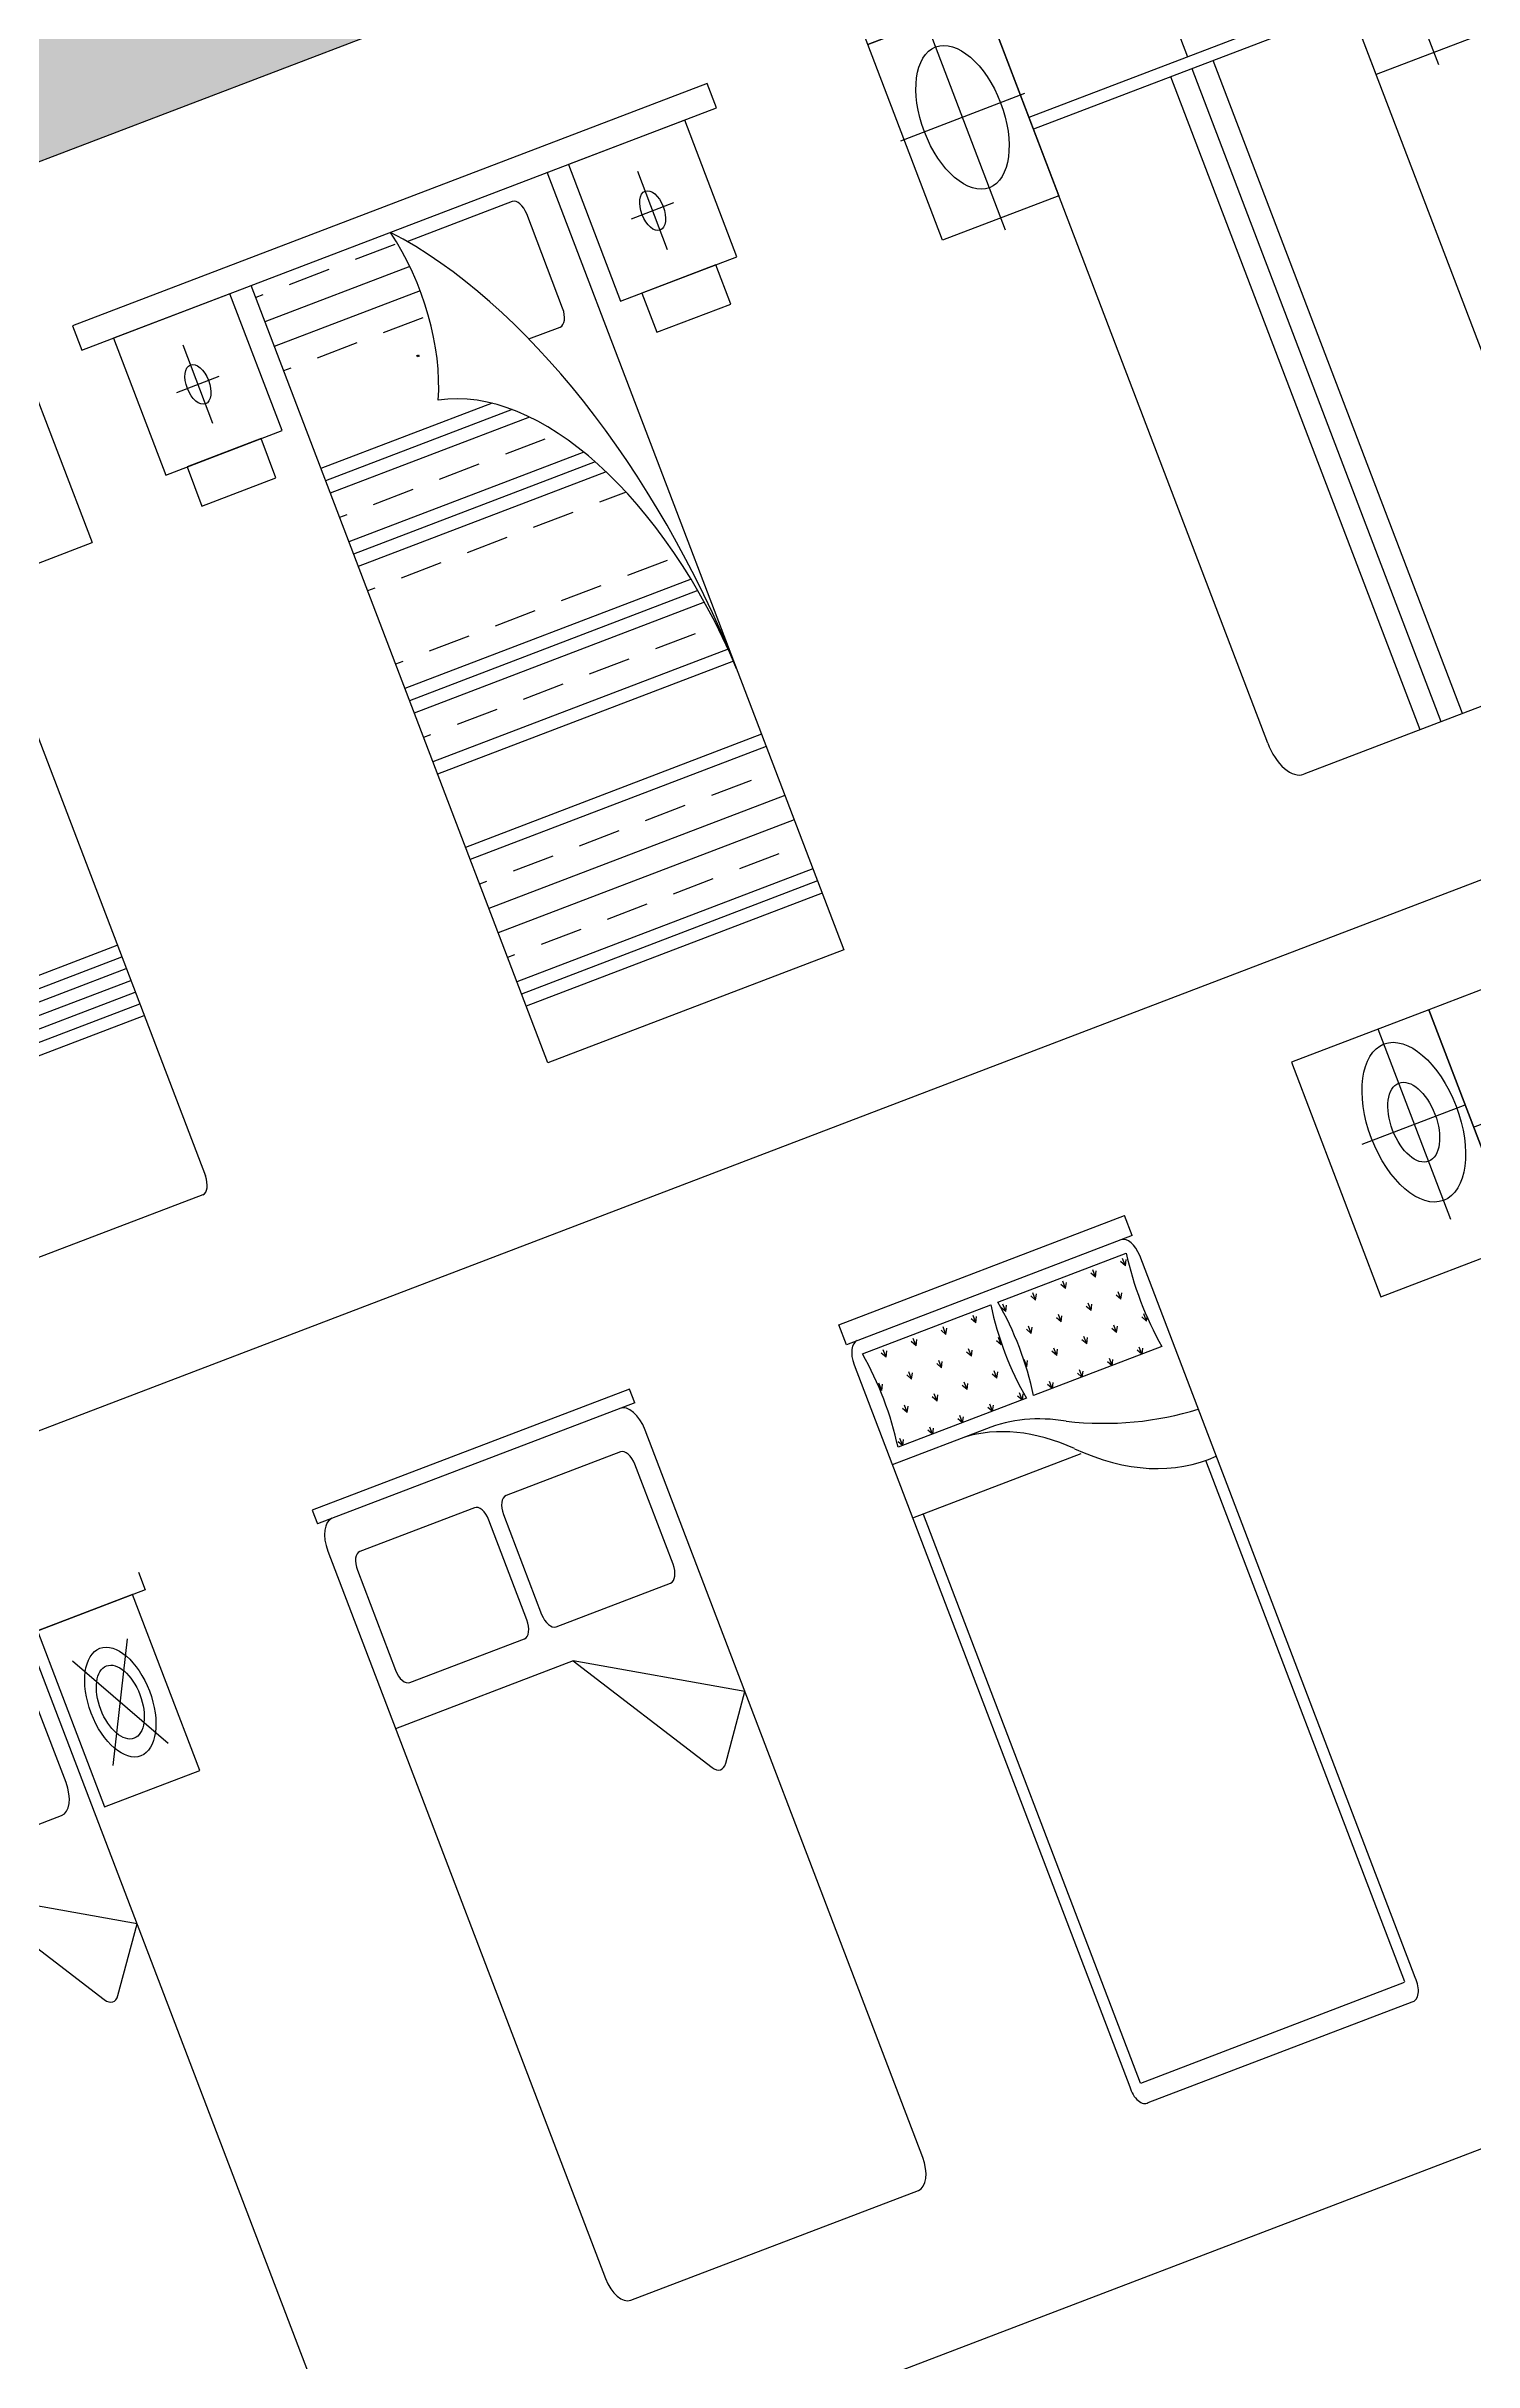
# Model space of a CAD drawing. Header units: inches. Extents: x -5597760 to 21122418, y -37133 to 23298423.
# Drawn here: x 9387411 to 11280132, y 18353112 to 21422002 of the extents above; entities that cross this region are included whole.
import ezdxf

# ---------------------------------------------------------------- set-up
doc = ezdxf.new("R2010")
doc.units = ezdxf.units.IN
doc.header["$MEASUREMENT"] = 0
doc.layers.add('www.cad-blocks.net', color=7, linetype='Continuous')
doc.styles.add('163', font='SimSun.ttf', dxfattribs={"width": 0.99})

# ---------------------------------------------------------------- blocks, each defined once
blk = doc.blocks.new('A$C50CC761E')
for p, q in [((0, 2), (0, 0.04)), ((0, 2), (1.5, 2)), ((1.5, 2), (1.5, 0.04)), ((0, 1.96), (1.5, 1.96)), ((0, 1.95), (1.5, 1.95)), ((0, 0.63), (1.5, 0.63)), ((0, 0.6), (1.5, 0.6)), ((0, 0.57), (1.5, 0.57)), ((0, 0.54), (1.5, 0.54)), ((0, 0.51), (1.5, 0.51)), ((0, 0.48), (1.5, 0.48)), ((0, 0.45), (1.5, 0.45)), ((1.46, 0), (0.04, 0))]:
    blk.add_line(p, q)
at = {"ltscale": 250}
for p, q in [((1.5, 2), (2.0303, 2)), ((2.0303, 2), (2.0303, 1.5501)), ((1.763, 1.8176), (1.763, 1.9295)), ((1.613, 1.7795), (1.7249, 1.7795)), ((1.8011, 1.7795), (1.913, 1.7795)), ((1.763, 1.6295), (1.763, 1.7414)), ((1.5, 1.5501), (2.0303, 1.5501))]:
    blk.add_line(p, q, dxfattribs=at)
for radius in [0.12, 0.0381]:
    blk.add_circle((1.763, 1.7795), radius, dxfattribs=at)
for centre, radius, start, end in [((0.3894, 5.1577), 3.2899, 265.4501, 274.5499), ((-0.4158, 1.744), 0.5605, 346.15, 13.85), ((0.1321, 1.5916), 0.3789, 4.7708, 46.8165), ((0.1321, 1.5916), 0.4089, 4.1373, 42.5614), ((0.1321, 1.5916), 0.4389, 3.5318, 39.1874), ((0.1321, 1.5916), 0.4689, 2.9489, 36.4321), ((1.1324, 1.744), 0.5004, 164.4468, 195.5532), ((1.1357, 5.1577), 3.2899, 265.4501, 274.5499), ((0.3306, 1.744), 0.5605, 346.15, 13.85), ((0.8784, 1.5916), 0.3789, 4.7708, 46.8165), ((0.8784, 1.5916), 0.4089, 4.1373, 42.5614), ((0.8784, 1.5916), 0.4389, 3.5318, 39.1874), ((0.8784, 1.5916), 0.4689, 2.9489, 36.4321), ((1.8788, 1.744), 0.5004, 164.4468, 195.5532), ((0.3894, -0.4129), 2.0395, 82.6483, 97.3517), ((1.1357, -0.4129), 2.0395, 82.6483, 97.3517), ((1.0573, -0.0269), 1.4879, 72.6898, 135.2822), ((1.6044, 0.9359), 0.4695, 102.8515, 161.769), ((0.6316, 0.0846), 1.1287, 62.1724, 124.0295), ((0.04, 0.04), 0.04, 180, 270), ((1.46, 0.04), 0.04, 270, 0)]:
    blk.add_arc(centre, radius, start, end)
blk = doc.blocks.new('A$C58A03583')
at = {"linetype": 'ByBlock', "lineweight": -2}
for p, q in [((3, 2.0501), (0, 2.0501)), ((0, 2.0501), (0, 1.988)), ((3, 1.988), (3, 2.0501)), ((0, 1.988), (3, 1.988)), ((0.7, 1.988), (0.15, 1.988)), ((0.15, 1.988), (0.15, 1.638)), ((0.7, 1.638), (0.7, 1.988)), ((0.8, 0), (0.8, 1.988)), ((0.8335, 1.9575), (0.8, 1.9575)), ((1.146, 1.9575), (0.9585, 1.9575)), ((1.4585, 1.9575), (1.271, 1.9575)), ((2.01, 1.953), (1.512, 1.953)), ((2.2, 1.99), (2.2, 0)), ((2.85, 1.988), (2.3, 1.988)), ((2.3, 1.988), (2.3, 1.638)), ((2.85, 1.638), (2.85, 1.988)), ((0.425, 1.713), (0.425, 1.913)), ((1.4849, 1.895), (0.8, 1.895)), ((2.05, 1.672), (2.05, 1.913)), ((2.575, 1.713), (2.575, 1.913)), ((1.4893, 1.8325), (0.8, 1.8325)), ((0.325, 1.813), (0.525, 1.813)), ((2.475, 1.813), (2.675, 1.813)), ((0.8335, 1.77), (0.8, 1.77)), ((1.146, 1.77), (0.9585, 1.77)), ((1.4585, 1.77), (1.271, 1.77)), ((0.15, 1.638), (0.7, 1.638)), ((0.6, 1.638), (0.25, 1.638)), ((0.25, 1.638), (0.25, 1.538)), ((0.6, 1.538), (0.6, 1.638)), ((1.8624, 1.632), (2.01, 1.632)), ((2.3, 1.638), (2.85, 1.638)), ((2.75, 1.638), (2.4, 1.638)), ((2.4, 1.638), (2.4, 1.538)), ((2.75, 1.538), (2.75, 1.638)), ((0.25, 1.538), (0.6, 1.538)), ((1.609, 1.52), (0.8, 1.52)), ((2.4, 1.538), (2.75, 1.538)), ((1.682, 1.4888), (0.8, 1.4888)), ((1.7413, 1.4575), (0.8, 1.4575)), ((0.8335, 1.395), (0.8, 1.395)), ((1.146, 1.395), (0.9585, 1.395)), ((1.4585, 1.395), (1.271, 1.395)), ((1.771, 1.395), (1.5835, 1.395)), ((1.9105, 1.3325), (0.8, 1.3325)), ((1.9424, 1.3013), (0.8, 1.3013)), ((1.9714, 1.27), (0.8, 1.27)), ((0.8335, 1.2075), (0.8, 1.2075)), ((1.146, 1.2075), (0.9585, 1.2075)), ((1.4585, 1.2075), (1.271, 1.2075)), ((1.771, 1.2075), (1.5835, 1.2075)), ((2.022, 1.2075), (1.896, 1.2075)), ((0.8335, 1.02), (0.8, 1.02)), ((1.146, 1.02), (0.9585, 1.02)), ((1.4585, 1.02), (1.271, 1.02)), ((1.771, 1.02), (1.5835, 1.02)), ((2.0835, 1.02), (1.896, 1.02)), ((2.1529, 0.9575), (0.8, 0.9575)), ((2.1629, 0.9263), (0.8, 0.9263)), ((2.1717, 0.895), (0.8, 0.895)), ((0.8335, 0.8325), (0.8, 0.8325)), ((1.146, 0.8325), (0.9585, 0.8325)), ((1.4585, 0.8325), (1.271, 0.8325)), ((1.771, 0.8325), (1.5835, 0.8325)), ((2.0835, 0.8325), (1.896, 0.8325)), ((2.1954, 0.77), (0.8, 0.77)), ((2.1986, 0.7388), (0.8, 0.7388)), ((2.2, 0.5513), (0.8, 0.5513)), ((2.2, 0.52), (0.8, 0.52)), ((0.8335, 0.4575), (0.8, 0.4575)), ((1.146, 0.4575), (0.9585, 0.4575)), ((1.4585, 0.4575), (1.271, 0.4575)), ((1.771, 0.4575), (1.5835, 0.4575)), ((2.0835, 0.4575), (1.896, 0.4575)), ((2.2, 0.395), (0.8, 0.395)), ((2.2, 0.3325), (0.8, 0.3325)), ((0.8335, 0.27), (0.8, 0.27)), ((1.146, 0.27), (0.9585, 0.27)), ((1.4585, 0.27), (1.271, 0.27)), ((1.771, 0.27), (1.5835, 0.27)), ((2.0835, 0.27), (1.896, 0.27)), ((2.2, 0.2075), (0.8, 0.2075)), ((2.2, 0.1763), (0.8, 0.1763)), ((2.2, 0.145), (0.8, 0.145)), ((2.2, 0), (0.8, 0))]:
    blk.add_line(p, q, dxfattribs=at)
for p, q in [((1.3739, 1.691), (1.3825, 1.691)), ((1.3739, 1.6872), (1.3739, 1.691)), ((1.3825, 1.6872), (1.3739, 1.6872)), ((1.3742, 1.6874), (1.3742, 1.6908)), ((1.3742, 1.6908), (1.3823, 1.6908)), ((1.3742, 1.6892), (1.3823, 1.6892)), ((1.3823, 1.6874), (1.3742, 1.6874)), ((1.3823, 1.6908), (1.3823, 1.6874)), ((1.3825, 1.691), (1.3825, 1.6872))]:
    blk.add_line(p, q)
for centre in [(0.425, 1.813), (2.575, 1.813)]:
    blk.add_circle(centre, 0.05, dxfattribs=at)
for centre, radius, start, end in [((1.0872, 1.8353), 0.4021, 319.2814, 22.3177), ((0.6493, 0.6645), 1.5517, 2.013, 58.5357), ((2.01, 1.913), 0.04, 0, 90), ((2.01, 1.672), 0.04, 270, 0), ((1.2845, 0.6621), 0.9172, 3.5567, 83.2725)]:
    blk.add_arc(centre, radius, start, end, dxfattribs=at)
at = {"style": '163', "width": 1}
for s, height, p in [('市场部：ivpmarket@service.netease.com  技术部：ivptech@service.netease.com', 0.000146, (1.3744, 1.6876)), ('园林景观在线     www.cylzx.com', 0.00029, (1.3751, 1.6895)), ('编辑部：ivpinfo@service.netease.com', 0.000209, (1.3758, 1.6881)), ('中国园林专业人士的网络交流平台', 0.000235, (1.3759, 1.6887)), ('〓', 0.000256, (1.3761, 1.6901)), ('网易 NetEase', 0.000409, (1.3766, 1.6901)), ('〓', 0.000256, (1.3803, 1.6901))]:
    blk.add_text(s, height=height, dxfattribs=at).set_placement(p)
blk = doc.blocks.new('A$C5C1F5B49')
for p, q in [((0, 2), (0, 2.0434)), ((0, 2), (2.6204, 2)), ((0.5102, 2), (0.0602, 2)), ((0.0602, 2), (0.0602, 1.55)), ((0.5102, 1.55), (0.5102, 2)), ((0.5602, 2), (0.5602, 0.07)), ((2.0602, 2), (0.5602, 2)), ((2.0602, 0.07), (2.0602, 2)), ((2.5602, 2), (2.1102, 2)), ((2.1102, 2), (2.1102, 1.55)), ((2.5602, 1.55), (2.5602, 2)), ((2.6204, 1.9984), (2.6204, 2.0434)), ((0.1574, 1.9028), (0.4225, 1.6377)), ((0.1602, 1.635), (0.4197, 1.9056)), ((1.2033, 1.9024), (0.7221, 1.9024)), ((1.919, 1.9024), (1.4378, 1.9024)), ((2.2074, 1.9028), (2.4725, 1.6377)), ((2.2102, 1.635), (2.4697, 1.9056)), ((0.6521, 1.8324), (0.6521, 1.6369)), ((1.2733, 1.6369), (1.2733, 1.8324)), ((1.3678, 1.8324), (1.3678, 1.6369)), ((1.989, 1.6369), (1.989, 1.8324)), ((0.0602, 1.55), (0.5102, 1.55)), ((0.7221, 1.5669), (1.2033, 1.5669)), ((1.4378, 1.5669), (1.919, 1.5669)), ((2.1102, 1.55), (2.5602, 1.55)), ((0.5602, 1.2611), (1.2132, 1.4737)), ((1.2066, 1.4637), (0.8154, 1.12)), ((1.3997, 1.4761), (1.2396, 1.4761)), ((1.3997, 1.4761), (1.805, 1.12)), ((2.0602, 1.2611), (1.3997, 1.4761)), ((0.7525, 1.1175), (0.5602, 1.2611)), ((1.868, 1.1175), (2.0602, 1.2611)), ((0.6302, 0), (1.9902, 0))]:
    blk.add_line(p, q)
for centre, radius in [((0.2899, 1.7703), 0.1375), ((2.3399, 1.7703), 0.1375), ((0.2899, 1.7703), 0.0925), ((2.3399, 1.7703), 0.0925)]:
    blk.add_circle(centre, radius)
for centre, radius, start, end in [((0.7221, 1.8324), 0.07, 90, 180), ((1.2033, 1.8324), 0.07, 0, 90), ((1.4378, 1.8324), 0.07, 90, 180), ((1.919, 1.8324), 0.07, 0, 90), ((0.7221, 1.6369), 0.07, 180, 270), ((1.2033, 1.6369), 0.07, 270, 0), ((1.4378, 1.6369), 0.07, 180, 270), ((1.919, 1.6369), 0.07, 270, 0), ((1.2396, 1.4261), 0.05, 90, 131.3042), ((1.2287, 1.4261), 0.05, 90, 108.034), ((0.7824, 1.1575), 0.05, 233.2421, 311.3042), ((1.838, 1.1575), 0.05, 228.6958, 306.7579), ((0.6302, 0.07), 0.07, 180, 270), ((1.9902, 0.07), 0.07, 270, 0)]:
    blk.add_arc(centre, radius, start, end)
blk = doc.blocks.new('A$C400A1C0B')
for p, q in [((1.5, 2.035), (0, 2.035)), ((0, 2.035), (0, 2)), ((1.5, 2), (0, 2)), ((1.5, 2), (1.5, 2.035)), ((0, 1.93), (0, 0.07)), ((0.6731, 1.9024), (0.1319, 1.9024)), ((1.364, 1.9024), (0.8228, 1.9024)), ((1.5, 0.07), (1.5, 1.93)), ((0.0919, 1.8624), (0.0919, 1.6069)), ((0.7131, 1.6069), (0.7131, 1.8624)), ((0.7828, 1.8624), (0.7828, 1.6069)), ((1.404, 1.6069), (1.404, 1.8624)), ((0.1319, 1.5669), (0.6731, 1.5669)), ((0.8228, 1.5669), (1.364, 1.5669)), ((0.8395, 1.4761), (0, 1.4761)), ((1.5, 1.2611), (0.8395, 1.4761)), ((0.8395, 1.4761), (1.2448, 1.12)), ((1.3078, 1.1175), (1.5, 1.2611)), ((0.07, 0), (1.43, 0))]:
    blk.add_line(p, q)
for centre, radius, start, end in [((0.07, 1.93), 0.07, 90, 180), ((1.43, 1.93), 0.07, 0, 90), ((0.1319, 1.8624), 0.04, 90, 180), ((0.6731, 1.8624), 0.04, 0, 90), ((0.8228, 1.8624), 0.04, 90, 180), ((1.364, 1.8624), 0.04, 0, 90), ((0.1319, 1.6069), 0.04, 180, 270), ((0.6731, 1.6069), 0.04, 270, 0), ((0.8228, 1.6069), 0.04, 180, 270), ((1.364, 1.6069), 0.04, 270, 0), ((1.2778, 1.1575), 0.05, 228.6958, 306.7579), ((0.07, 0.07), 0.07, 180, 270), ((1.43, 0.07), 0.07, 270, 0)]:
    blk.add_arc(centre, radius, start, end)
blk = doc.blocks.new('A$C12985229')
for p, q in [((0, 2, 0.6857), (1.3503, 2, 0.6857)), ((0, 1.9488, 0.6857), (0, 2, 0.6857)), ((1.3503, 1.9488, 0.6857), (1.3503, 2, 0.6857)), ((1.3503, 1.9488, 0.6857), (0, 1.9488, 0.6857)), ((0, 1.8976, 0.6857), (0, 0.0512, 0.6857)), ((0.0512, 1.9147, 0.6857), (0.6581, 1.9147, 0.6857)), ((0.1439, 1.8872, 0.6857), (0.1307, 1.9005, 0.6857)), ((0.1439, 1.8872, 0.6857), (0.1439, 1.906, 0.6857)), ((0.1439, 1.8872, 0.6857), (0.1572, 1.9005, 0.6857)), ((0.2854, 1.8872, 0.6857), (0.2721, 1.9005, 0.6857)), ((0.2854, 1.8872, 0.6857), (0.2854, 1.906, 0.6857)), ((0.2854, 1.8872, 0.6857), (0.2986, 1.9005, 0.6857)), ((0.4268, 1.8872, 0.6857), (0.4135, 1.9005, 0.6857)), ((0.4268, 1.8872, 0.6857), (0.4268, 1.906, 0.6857)), ((0.4268, 1.8872, 0.6857), (0.44, 1.9005, 0.6857)), ((0.5682, 1.8872, 0.6857), (0.5549, 1.9005, 0.6857)), ((0.5682, 1.8872, 0.6857), (0.5682, 1.906, 0.6857)), ((0.5682, 1.8872, 0.6857), (0.5815, 1.9005, 0.6857)), ((0.6922, 1.9147, 0.6857), (1.2991, 1.9147, 0.6857)), ((0.7096, 1.8872, 0.6857), (0.6964, 1.9005, 0.6857)), ((0.7096, 1.8872, 0.6857), (0.7096, 1.906, 0.6857)), ((0.7096, 1.8872, 0.6857), (0.7229, 1.9005, 0.6857)), ((0.851, 1.8872, 0.6857), (0.8378, 1.9005, 0.6857)), ((0.851, 1.8872, 0.6857), (0.851, 1.906, 0.6857)), ((0.851, 1.8872, 0.6857), (0.8643, 1.9005, 0.6857)), ((0.9925, 1.8872, 0.6857), (0.9792, 1.9005, 0.6857)), ((0.9925, 1.8872, 0.6857), (0.9925, 1.906, 0.6857)), ((0.9925, 1.8872, 0.6857), (1.0057, 1.9005, 0.6857)), ((1.1339, 1.8872, 0.6857), (1.1206, 1.9005, 0.6857)), ((1.1339, 1.8872, 0.6857), (1.1339, 1.906, 0.6857)), ((1.1339, 1.8872, 0.6857), (1.1471, 1.9005, 0.6857)), ((1.2753, 1.8872, 0.6857), (1.262, 1.9005, 0.6857)), ((1.2753, 1.8872, 0.6857), (1.2753, 1.906, 0.6857)), ((1.2753, 1.8872, 0.6857), (1.2886, 1.9005, 0.6857)), ((1.3503, 0.0512, 0.6857), (1.3503, 1.8976, 0.6857)), ((0.0732, 1.8165, 0.6857), (0.0732, 1.8353, 0.6857)), ((0.0732, 1.8165, 0.6857), (0.0865, 1.8298, 0.6857)), ((0.2146, 1.8165, 0.6857), (0.2014, 1.8298, 0.6857)), ((0.2146, 1.8165, 0.6857), (0.2146, 1.8353, 0.6857)), ((0.2146, 1.8165, 0.6857), (0.2279, 1.8298, 0.6857)), ((0.3561, 1.8165, 0.6857), (0.3428, 1.8298, 0.6857)), ((0.3561, 1.8165, 0.6857), (0.3561, 1.8353, 0.6857)), ((0.3561, 1.8165, 0.6857), (0.3693, 1.8298, 0.6857)), ((0.4975, 1.8165, 0.6857), (0.4842, 1.8298, 0.6857)), ((0.4975, 1.8165, 0.6857), (0.4975, 1.8353, 0.6857)), ((0.4975, 1.8165, 0.6857), (0.5107, 1.8298, 0.6857)), ((0.6389, 1.8165, 0.6857), (0.6256, 1.8298, 0.6857)), ((0.6389, 1.8165, 0.6857), (0.6389, 1.8353, 0.6857)), ((0.7803, 1.8165, 0.6857), (0.7671, 1.8298, 0.6857)), ((0.7803, 1.8165, 0.6857), (0.7803, 1.8353, 0.6857)), ((0.7803, 1.8165, 0.6857), (0.7936, 1.8298, 0.6857)), ((0.9217, 1.8165, 0.6857), (0.9085, 1.8298, 0.6857)), ((0.9217, 1.8165, 0.6857), (0.9217, 1.8353, 0.6857)), ((0.9217, 1.8165, 0.6857), (0.935, 1.8298, 0.6857)), ((1.0632, 1.8165, 0.6857), (1.0499, 1.8298, 0.6857)), ((1.0632, 1.8165, 0.6857), (1.0632, 1.8353, 0.6857)), ((1.0632, 1.8165, 0.6857), (1.0764, 1.8298, 0.6857)), ((1.2046, 1.8165, 0.6857), (1.1913, 1.8298, 0.6857)), ((1.2046, 1.8165, 0.6857), (1.2046, 1.8353, 0.6857)), ((1.2046, 1.8165, 0.6857), (1.2178, 1.8298, 0.6857)), ((0.0732, 1.8165, 0.6857), (0.0674, 1.8224, 0.6857)), ((0.6389, 1.8165, 0.6857), (0.6417, 1.8193, 0.6857)), ((0.1439, 1.7458, 0.6857), (0.1307, 1.7591, 0.6857)), ((0.1439, 1.7458, 0.6857), (0.1439, 1.7646, 0.6857)), ((0.1439, 1.7458, 0.6857), (0.1572, 1.7591, 0.6857)), ((0.2854, 1.7458, 0.6857), (0.2721, 1.7591, 0.6857)), ((0.2854, 1.7458, 0.6857), (0.2854, 1.7646, 0.6857)), ((0.2854, 1.7458, 0.6857), (0.2986, 1.7591, 0.6857)), ((0.4268, 1.7458, 0.6857), (0.4135, 1.7591, 0.6857)), ((0.4268, 1.7458, 0.6857), (0.4268, 1.7646, 0.6857)), ((0.4268, 1.7458, 0.6857), (0.44, 1.7591, 0.6857)), ((0.5682, 1.7458, 0.6857), (0.5549, 1.7591, 0.6857)), ((0.5682, 1.7458, 0.6857), (0.5682, 1.7646, 0.6857)), ((0.5682, 1.7458, 0.6857), (0.5815, 1.7591, 0.6857)), ((0.7096, 1.7458, 0.6857), (0.7067, 1.7487, 0.6857)), ((0.7096, 1.7458, 0.6857), (0.7096, 1.7646, 0.6857)), ((0.7096, 1.7458, 0.6857), (0.7229, 1.7591, 0.6857)), ((0.851, 1.7458, 0.6857), (0.8378, 1.7591, 0.6857)), ((0.851, 1.7458, 0.6857), (0.851, 1.7646, 0.6857)), ((0.851, 1.7458, 0.6857), (0.8643, 1.7591, 0.6857)), ((0.9925, 1.7458, 0.6857), (0.9792, 1.7591, 0.6857)), ((0.9925, 1.7458, 0.6857), (0.9925, 1.7646, 0.6857)), ((0.9925, 1.7458, 0.6857), (1.0057, 1.7591, 0.6857)), ((1.1339, 1.7458, 0.6857), (1.1206, 1.7591, 0.6857)), ((1.1339, 1.7458, 0.6857), (1.1339, 1.7646, 0.6857)), ((1.1339, 1.7458, 0.6857), (1.1471, 1.7591, 0.6857)), ((1.2753, 1.7458, 0.6857), (1.262, 1.7591, 0.6857)), ((1.2753, 1.7458, 0.6857), (1.2753, 1.7646, 0.6857)), ((1.2753, 1.7458, 0.6857), (1.284, 1.7545, 0.6857)), ((0.6581, 1.6759, 0.6857), (0.0512, 1.6759, 0.6857)), ((0.0725, 1.6759, 0.6857), (0.06, 1.6884, 0.6857)), ((0.0732, 1.6759, 0.6857), (0.0732, 1.6939, 0.6857)), ((0.074, 1.6759, 0.6857), (0.0865, 1.6884, 0.6857)), ((0.2139, 1.6759, 0.6857), (0.2014, 1.6884, 0.6857)), ((0.2146, 1.6759, 0.6857), (0.2146, 1.6939, 0.6857)), ((0.2154, 1.6759, 0.6857), (0.2279, 1.6884, 0.6857)), ((0.3553, 1.6759, 0.6857), (0.3428, 1.6884, 0.6857)), ((0.3561, 1.6759, 0.6857), (0.3561, 1.6939, 0.6857)), ((0.3568, 1.6759, 0.6857), (0.3693, 1.6884, 0.6857)), ((0.4967, 1.6759, 0.6857), (0.4842, 1.6884, 0.6857)), ((0.4975, 1.6759, 0.6857), (0.4975, 1.6939, 0.6857)), ((0.4982, 1.6759, 0.6857), (0.5107, 1.6884, 0.6857)), ((0.6382, 1.6759, 0.6857), (0.6256, 1.6884, 0.6857)), ((0.6389, 1.6759, 0.6857), (0.6389, 1.6939, 0.6857)), ((0.6397, 1.6759, 0.6857), (0.6522, 1.6884, 0.6857)), ((1.2991, 1.6759, 0.6857), (0.6922, 1.6759, 0.6857)), ((0.7796, 1.6759, 0.6857), (0.7671, 1.6884, 0.6857)), ((0.7803, 1.6759, 0.6857), (0.7803, 1.6939, 0.6857)), ((0.7811, 1.6759, 0.6857), (0.7936, 1.6884, 0.6857)), ((0.921, 1.6759, 0.6857), (0.9085, 1.6884, 0.6857)), ((0.9217, 1.6759, 0.6857), (0.9217, 1.6939, 0.6857)), ((0.9225, 1.6759, 0.6857), (0.935, 1.6884, 0.6857)), ((1.0624, 1.6759, 0.6857), (1.0499, 1.6884, 0.6857)), ((1.0632, 1.6759, 0.6857), (1.0632, 1.6939, 0.6857)), ((1.0639, 1.6759, 0.6857), (1.0764, 1.6884, 0.6857)), ((1.2038, 1.6759, 0.6857), (1.1913, 1.6884, 0.6857)), ((1.2046, 1.6759, 0.6857), (1.2046, 1.6939, 0.6857)), ((1.2053, 1.6759, 0.6857), (1.2178, 1.6884, 0.6857)), ((0.4448, 1.6417, 0.6857), (0, 1.6417, 0.6857)), ((0.7946, 1.5053, 0.6857), (0, 1.5053, 0.6857)), ((0.05, 1.5053, 0.6857), (0.05, 0.0512, 0.6857)), ((1.3003, 0.0512, 0.6857), (1.3003, 1.3843, 0.6857)), ((0.0512, 0.05, 0.6857), (1.2991, 0.05, 0.6857)), ((0.0512, 0, 0.6857), (1.2991, 0, 0.6857))]:
    blk.add_line(p, q)
for centre, radius, start, end in [((0.0512, 1.8976, 0.6857), 0.0512, 90, 180), ((1.2991, 1.8976, 0.6857), 0.0512, 0, 90), ((-0.3583, 1.7953, 0.6857), 0.4265, 343.7398, 16.2602), ((1.0675, 1.7953, 0.6857), 0.4265, 163.7398, 196.2602), ((0.2828, 1.7953, 0.6857), 0.4265, 343.7398, 16.2602), ((1.7086, 1.7953, 0.6857), 0.4265, 163.7398, 196.2602), ((0.3064, 0.657, 0.6857), 0.9853, 61.4328, 88.1261), ((0.4587, 0.5712, 0.6857), 1.0706, 72.1966, 90.7418), ((1.4282, 3.9296, 0.6857), 2.4256, 254.6478, 268.1592), ((1.3122, 2.4884, 0.6857), 1.1042, 241.0367, 271.9757), ((0.0454, 0.0454, 0.6857), 0.0458, 172.7599, 277.2401), ((1.3049, 0.0454, 0.6857), 0.0458, 262.7599, 7.2401)]:
    blk.add_arc(centre, radius, start, end)
blk = doc.blocks.new('A$C49901C49')
blk.add_blockref('A$C12985229', (0, 0))
blk = doc.blocks.new('A$C131912D4')
for p, q in [((0.2935, 1.4683), (0.2935, 2.0459)), ((1.3173, 2), (1.3173, 1.7)), ((2.3412, 1.4683), (2.3412, 2.0459)), ((0.5869, 1.7571), (0, 1.7571)), ((2.6347, 1.7571), (2.0478, 1.7571)), ((2.0673, 1.7), (0.5673, 1.7)), ((2.0673, 1.67), (0.5673, 1.67)), ((1.2173, 0), (1.2173, 1.67)), ((1.3173, 0), (1.3173, 1.67)), ((1.4173, 0), (1.4173, 1.67))]:
    blk.add_line(p, q)
for points in [[(0.0173, 2), (0.0173, 2.05), (2.6173, 2.05), (2.6173, 2)], [(0.0173, 1.5), (0.0173, 2), (0.5673, 2), (0.5673, 1.5)], [(2.0673, 1.5), (2.0673, 2), (2.6173, 2), (2.6173, 1.5)]]:
    blk.add_lwpolyline(points, close=True)
blk.add_lwpolyline([(0.5673, 0.1), (0.5673, 2), (2.0673, 2), (2.0673, 0.1, -0.414214), (1.9673, 0), (0.6673, 0, -0.414214)], format="xyb", close=True)
for centre in [(0.2935, 1.7571), (2.3412, 1.7571)]:
    blk.add_circle(centre, 0.18)
blk = doc.blocks.new('A$C1DAB54E4')
for p, q in [((0.4107, 1.7129), (0.4107, 2.2)), ((2.6893, 1.7129), (2.6893, 2.2)), ((0.1633, 1.9565), (0.65, 1.9565)), ((2.9367, 1.9565), (2.45, 1.9565)), ((0.65, 1.9), (2.45, 1.9)), ((0.9956, 1.9), (0.9956, 0)), ((1.0756, 1.9), (1.0756, 0)), ((1.1556, 1.9), (1.1556, 0)), ((2.45, 0.5122), (0.65, 0.5122)), ((2.45, 0.4322), (0.65, 0.4322))]:
    blk.add_line(p, q)
for points in [[(0, 2.2), (0, 1.6), (0.65, 1.6), (0.65, 2.2)], [(2.45, 2.2), (2.45, 1.6), (3.1, 1.6), (3.1, 2.2)]]:
    blk.add_lwpolyline(points, close=True)
blk.add_lwpolyline([(0.65, 2.2), (0.65, 0.1, 0.414214), (0.75, 0), (2.35, 0, 0.414214), (2.45, 0.1), (2.45, 2.2)], format="xyb", close=True)
for centre, radius in [((0.4107, 1.9618), 0.2), ((2.6893, 1.9618), 0.2), ((0.4107, 1.9618), 0.1), ((2.6893, 1.9618), 0.1)]:
    blk.add_circle(centre, radius)
blk = doc.blocks.new('format')
at = {"true_color": 0x546d8e}
h = blk.add_hatch(color=155, dxfattribs=at)
h.set_gradient(color1=(68, 68, 68), color2=(84, 109, 142), tint=1)
h.paths.add_polyline_path([(47364.4, 40318.3), (47364.4, 39270.4), (110172.9, 39270.4), (110172.9, 40318.3)])
at = {"color": 155, "true_color": 0x546d8e}
for p, q in [((47364.4, 39270.4), (110172.9, 39270.4)), ((47364.4, 36438.1), (110172.9, 36438.1)), ((47364.4, 33605.8), (110172.9, 33605.8))]:
    blk.add_line(p, q, dxfattribs=at)
blk = doc.blocks.new('01-01-cad-blocks-net-beds')
at = {"xscale": 1000, "yscale": 1000, "zscale": 1000}
for name, p in [('A$C58A03583', (54326.7, 27341.8)), ('A$C131912D4', (58033.8, 27341.8)), ('A$C50CC761E', (52035.6, 27341.8)), ('A$C1DAB54E4', (58196, 24509.5)), ('A$C5C1F5B49', (50016.1, 24509.5)), ('A$C400A1C0B', (53450, 24509.5)), ('A$C49901C49', (55915.2, 24509.5))]:
    blk.add_blockref(name, p, dxfattribs=at)
at = {"layer": 'www.cad-blocks.net'}
blk.add_blockref('format', (-41848.5, -9482.9), dxfattribs=at)

msp = doc.modelspace()

# ---------------------------------------------------------------- block references
at = {"xscale": 300.1938731896516, "yscale": 554.7683964805537, "zscale": 300.1938731896516, "rotation": 20.89932353322971}
msp.add_blockref('01-01-cad-blocks-net-beds', (3466.3, 689.2), dxfattribs=at)

doc.saveas('drawing.dxf')
